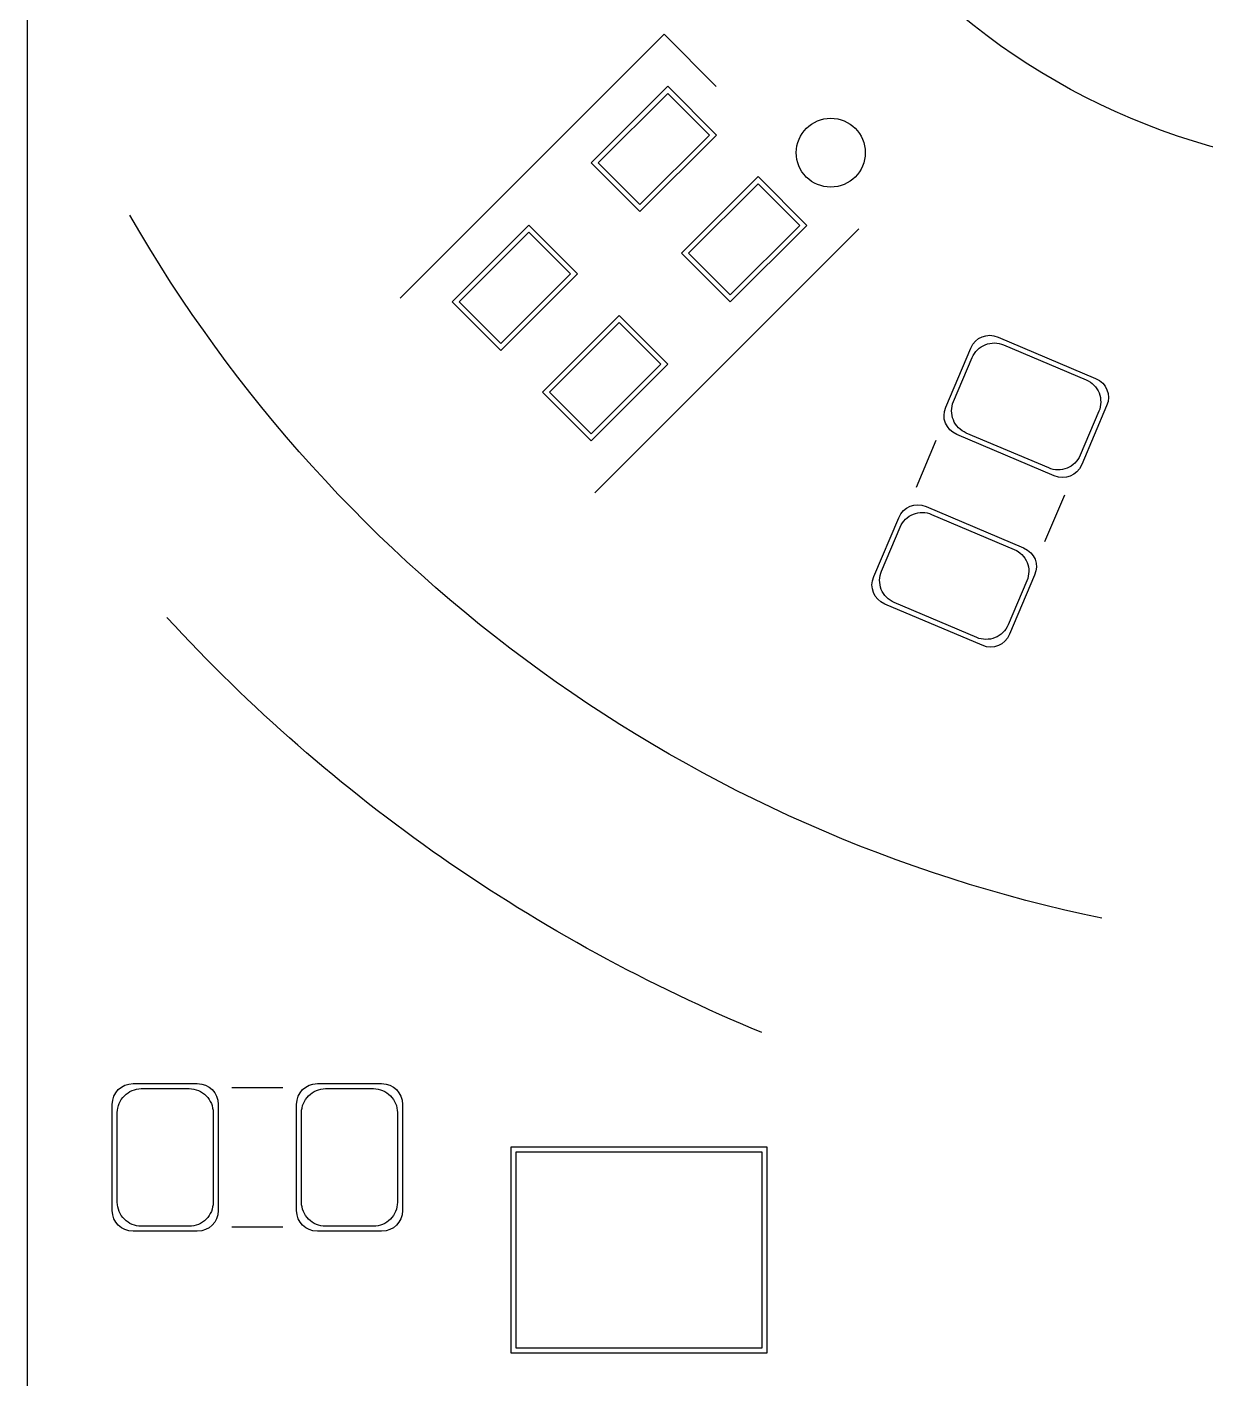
# Model space of a CAD drawing. Header units: millimetres. Extents: x 0 to 28, y 0 to 98.
# Drawn here: x -0.01 to 11.99, y 44.9 to 58.66 of the extents above; entities that cross this region are included whole.
import ezdxf

# ---------------------------------------------------------------- set-up
doc = ezdxf.new("R2010")
doc.units = ezdxf.units.MM
doc.layers.add('Make2D', color=178, linetype='Continuous', true_color=0x000000)

msp = doc.modelspace()

# ---------------------------------------------------------------- linework, layer by layer
at = {"layer": 'Make2D', "color": 178, "true_color": 0x000000}
for p, q in [((-0.005, 95.239), (-0.005, 2.74)), ((6.478, 58.589), (3.791, 55.902)), ((6.478, 58.589), (7.008, 58.058)), ((5.734, 57.28), (6.514, 58.06)), ((5.734, 57.28), (6.514, 58.06)), ((5.806, 57.281), (6.514, 57.987)), ((5.806, 57.281), (6.514, 57.987)), ((6.514, 58.06), (7.01, 57.563)), ((6.514, 58.06), (7.01, 57.563)), ((6.514, 57.987), (6.938, 57.563)), ((6.514, 57.987), (6.938, 57.563)), ((6.938, 57.563), (6.23, 56.856)), ((6.938, 57.563), (6.23, 56.856)), ((7.01, 57.563), (6.231, 56.784)), ((7.01, 57.563), (6.231, 56.784)), ((6.231, 56.784), (5.734, 57.28)), ((6.231, 56.784), (5.734, 57.28)), ((6.23, 56.856), (5.806, 57.281)), ((6.23, 56.856), (5.806, 57.281)), ((6.654, 56.361), (7.433, 57.141)), ((6.654, 56.361), (7.433, 57.141)), ((7.433, 57.141), (7.929, 56.644)), ((7.433, 57.141), (7.929, 56.644)), ((6.726, 56.361), (7.433, 57.068)), ((6.726, 56.361), (7.433, 57.068)), ((7.433, 57.068), (7.857, 56.644)), ((7.433, 57.068), (7.857, 56.644)), ((4.32, 55.866), (5.099, 56.646)), ((4.32, 55.866), (5.099, 56.646)), ((4.392, 55.866), (5.099, 56.573)), ((4.392, 55.866), (5.099, 56.573)), ((5.099, 56.646), (5.596, 56.149)), ((5.099, 56.646), (5.596, 56.149)), ((5.099, 56.573), (5.523, 56.149)), ((5.099, 56.573), (5.523, 56.149)), ((8.458, 56.609), (5.771, 53.922)), ((7.857, 56.644), (7.15, 55.937)), ((7.857, 56.644), (7.15, 55.937)), ((7.929, 56.644), (7.15, 55.865)), ((7.929, 56.644), (7.15, 55.865)), ((7.15, 55.865), (6.654, 56.361)), ((7.15, 55.865), (6.654, 56.361)), ((7.15, 55.937), (6.726, 56.361)), ((7.15, 55.937), (6.726, 56.361)), ((5.596, 56.149), (4.816, 55.37)), ((5.596, 56.149), (4.816, 55.37)), ((5.523, 56.149), (4.817, 55.442)), ((5.523, 56.149), (4.817, 55.442)), ((4.816, 55.37), (4.32, 55.866)), ((4.816, 55.37), (4.32, 55.866)), ((4.817, 55.442), (4.392, 55.866)), ((4.817, 55.442), (4.392, 55.866)), ((5.239, 54.947), (6.018, 55.726)), ((5.239, 54.947), (6.018, 55.726)), ((5.311, 54.947), (6.019, 55.654)), ((5.311, 54.947), (6.019, 55.654)), ((6.018, 55.726), (6.515, 55.23)), ((6.018, 55.726), (6.515, 55.23)), ((6.019, 55.654), (6.443, 55.23)), ((6.019, 55.654), (6.443, 55.23)), ((9.62, 55.435), (9.646, 55.466)), ((9.62, 55.435), (9.646, 55.466)), ((9.646, 55.466), (9.677, 55.491)), ((9.646, 55.466), (9.677, 55.491)), ((9.677, 55.491), (9.713, 55.51)), ((9.677, 55.491), (9.713, 55.51)), ((9.713, 55.51), (9.752, 55.521)), ((9.713, 55.51), (9.752, 55.521)), ((9.752, 55.521), (9.792, 55.525)), ((9.752, 55.521), (9.792, 55.525)), ((9.792, 55.525), (9.832, 55.521)), ((9.792, 55.525), (9.832, 55.521)), ((9.832, 55.521), (9.877, 55.507)), ((9.832, 55.521), (9.877, 55.507)), ((9.877, 55.507), (10.868, 55.086)), ((9.877, 55.507), (10.868, 55.086)), ((9.343, 54.794), (9.597, 55.394)), ((9.343, 54.794), (9.597, 55.394)), ((9.597, 55.394), (9.62, 55.435)), ((9.597, 55.394), (9.62, 55.435)), ((9.623, 55.32), (9.635, 55.34)), ((9.623, 55.32), (9.635, 55.34)), ((9.635, 55.34), (9.649, 55.36)), ((9.635, 55.34), (9.649, 55.36)), ((9.649, 55.36), (9.666, 55.377)), ((9.649, 55.36), (9.666, 55.377)), ((9.666, 55.377), (9.684, 55.393)), ((9.666, 55.377), (9.684, 55.393)), ((9.684, 55.393), (9.703, 55.407)), ((9.684, 55.393), (9.703, 55.407)), ((9.703, 55.407), (9.724, 55.419)), ((9.703, 55.407), (9.724, 55.419)), ((9.724, 55.419), (9.745, 55.429)), ((9.724, 55.419), (9.745, 55.429)), ((9.745, 55.429), (9.768, 55.437)), ((9.745, 55.429), (9.768, 55.437)), ((9.768, 55.437), (9.791, 55.443)), ((9.768, 55.437), (9.791, 55.443)), ((9.791, 55.443), (9.815, 55.446)), ((9.791, 55.443), (9.815, 55.446)), ((9.815, 55.446), (9.839, 55.447)), ((9.815, 55.446), (9.839, 55.447)), ((9.839, 55.447), (9.863, 55.446)), ((9.839, 55.447), (9.863, 55.446)), ((9.863, 55.446), (9.886, 55.442)), ((9.863, 55.446), (9.886, 55.442)), ((9.886, 55.442), (9.909, 55.436)), ((9.886, 55.442), (9.909, 55.436)), ((9.909, 55.436), (9.932, 55.428)), ((9.909, 55.436), (9.932, 55.428)), ((9.932, 55.428), (10.772, 55.071)), ((9.932, 55.428), (10.772, 55.071)), ((6.443, 55.23), (5.736, 54.523)), ((6.443, 55.23), (5.736, 54.523)), ((6.515, 55.23), (5.736, 54.451)), ((6.515, 55.23), (5.736, 54.451)), ((9.422, 54.85), (9.612, 55.299)), ((9.422, 54.85), (9.612, 55.299)), ((9.612, 55.299), (9.623, 55.32)), ((9.612, 55.299), (9.623, 55.32)), ((10.772, 55.071), (10.793, 55.061)), ((10.772, 55.071), (10.793, 55.061)), ((10.793, 55.061), (10.814, 55.049)), ((10.793, 55.061), (10.814, 55.049)), ((10.814, 55.049), (10.833, 55.034)), ((10.814, 55.049), (10.833, 55.034)), ((10.868, 55.086), (10.908, 55.064)), ((10.868, 55.086), (10.908, 55.064)), ((10.908, 55.064), (10.94, 55.038)), ((10.908, 55.064), (10.94, 55.038)), ((5.736, 54.451), (5.239, 54.947)), ((5.736, 54.451), (5.239, 54.947)), ((5.736, 54.523), (5.311, 54.947)), ((5.736, 54.523), (5.311, 54.947)), ((10.833, 55.034), (10.85, 55.018)), ((10.833, 55.034), (10.85, 55.018)), ((10.85, 55.018), (10.867, 55)), ((10.85, 55.018), (10.867, 55)), ((10.867, 55), (10.88, 54.981)), ((10.867, 55), (10.88, 54.981)), ((10.88, 54.981), (10.893, 54.96)), ((10.88, 54.981), (10.893, 54.96)), ((10.893, 54.96), (10.903, 54.939)), ((10.893, 54.96), (10.903, 54.939)), ((10.903, 54.939), (10.91, 54.916)), ((10.903, 54.939), (10.91, 54.916)), ((10.91, 54.916), (10.916, 54.893)), ((10.91, 54.916), (10.916, 54.893)), ((10.94, 55.038), (10.965, 55.007)), ((10.94, 55.038), (10.965, 55.007)), ((10.965, 55.007), (10.983, 54.971)), ((10.965, 55.007), (10.983, 54.971)), ((10.983, 54.971), (10.995, 54.932)), ((10.983, 54.971), (10.995, 54.932)), ((10.995, 54.932), (10.999, 54.892)), ((10.995, 54.932), (10.999, 54.892)), ((9.329, 54.75), (9.343, 54.794)), ((9.329, 54.75), (9.343, 54.794)), ((9.402, 54.757), (9.404, 54.781)), ((9.402, 54.757), (9.404, 54.781)), ((9.404, 54.781), (9.407, 54.804)), ((9.404, 54.781), (9.407, 54.804)), ((9.407, 54.804), (9.413, 54.827)), ((9.407, 54.804), (9.413, 54.827)), ((9.413, 54.827), (9.422, 54.85)), ((9.413, 54.827), (9.422, 54.85)), ((10.98, 54.807), (10.726, 54.208)), ((10.98, 54.807), (10.726, 54.208)), ((10.909, 54.774), (10.901, 54.752)), ((10.909, 54.774), (10.901, 54.752)), ((10.915, 54.797), (10.909, 54.774)), ((10.915, 54.797), (10.909, 54.774)), ((10.919, 54.821), (10.915, 54.797)), ((10.919, 54.821), (10.915, 54.797)), ((10.916, 54.893), (10.919, 54.869)), ((10.916, 54.893), (10.919, 54.869)), ((10.919, 54.869), (10.92, 54.845)), ((10.919, 54.869), (10.92, 54.845)), ((10.92, 54.845), (10.919, 54.821)), ((10.92, 54.845), (10.919, 54.821)), ((10.994, 54.852), (10.98, 54.807)), ((10.994, 54.852), (10.98, 54.807)), ((10.999, 54.892), (10.994, 54.852)), ((10.999, 54.892), (10.994, 54.852)), ((9.325, 54.71), (9.329, 54.75)), ((9.325, 54.71), (9.329, 54.75)), ((9.328, 54.67), (9.325, 54.71)), ((9.328, 54.67), (9.325, 54.71)), ((9.34, 54.631), (9.328, 54.67)), ((9.34, 54.631), (9.328, 54.67)), ((9.404, 54.733), (9.402, 54.757)), ((9.404, 54.733), (9.402, 54.757)), ((9.407, 54.709), (9.404, 54.733)), ((9.407, 54.709), (9.404, 54.733)), ((9.413, 54.686), (9.407, 54.709)), ((9.413, 54.686), (9.407, 54.709)), ((9.42, 54.663), (9.413, 54.686)), ((9.42, 54.663), (9.413, 54.686)), ((9.43, 54.642), (9.42, 54.663)), ((9.43, 54.642), (9.42, 54.663)), ((9.442, 54.621), (9.43, 54.642)), ((9.442, 54.621), (9.43, 54.642)), ((10.901, 54.752), (10.71, 54.303)), ((10.901, 54.752), (10.71, 54.303)), ((9.359, 54.595), (9.34, 54.631)), ((9.359, 54.595), (9.34, 54.631)), ((9.384, 54.564), (9.359, 54.595)), ((9.384, 54.564), (9.359, 54.595)), ((9.415, 54.538), (9.384, 54.564)), ((9.415, 54.538), (9.384, 54.564)), ((9.456, 54.515), (9.415, 54.538)), ((9.456, 54.515), (9.415, 54.538)), ((9.456, 54.602), (9.442, 54.621)), ((9.456, 54.602), (9.442, 54.621)), ((9.472, 54.584), (9.456, 54.602)), ((9.472, 54.584), (9.456, 54.602)), ((10.447, 54.095), (9.456, 54.515)), ((10.447, 54.095), (9.456, 54.515)), ((9.49, 54.568), (9.472, 54.584)), ((9.49, 54.568), (9.472, 54.584)), ((9.509, 54.553), (9.49, 54.568)), ((9.509, 54.553), (9.49, 54.568)), ((9.53, 54.541), (9.509, 54.553)), ((9.53, 54.541), (9.509, 54.553)), ((9.551, 54.53), (9.53, 54.541)), ((9.551, 54.53), (9.53, 54.541)), ((10.391, 54.174), (9.551, 54.53)), ((10.391, 54.174), (9.551, 54.53)), ((9.243, 54.453), (9.041, 53.977)), ((10.657, 54.224), (10.639, 54.208)), ((10.657, 54.224), (10.639, 54.208)), ((10.673, 54.242), (10.657, 54.224)), ((10.673, 54.242), (10.657, 54.224)), ((10.688, 54.261), (10.673, 54.242)), ((10.688, 54.261), (10.673, 54.242)), ((10.7, 54.281), (10.688, 54.261)), ((10.7, 54.281), (10.688, 54.261)), ((10.71, 54.303), (10.7, 54.281)), ((10.71, 54.303), (10.7, 54.281)), ((10.413, 54.166), (10.391, 54.174)), ((10.413, 54.166), (10.391, 54.174)), ((10.436, 54.16), (10.413, 54.166)), ((10.436, 54.16), (10.413, 54.166)), ((10.46, 54.156), (10.436, 54.16)), ((10.46, 54.156), (10.436, 54.16)), ((10.491, 54.081), (10.447, 54.095)), ((10.491, 54.081), (10.447, 54.095)), ((10.484, 54.154), (10.46, 54.156)), ((10.484, 54.154), (10.46, 54.156)), ((10.508, 54.155), (10.484, 54.154)), ((10.508, 54.155), (10.484, 54.154)), ((10.531, 54.159), (10.508, 54.155)), ((10.531, 54.159), (10.508, 54.155)), ((10.555, 54.164), (10.531, 54.159)), ((10.555, 54.164), (10.531, 54.159)), ((10.577, 54.172), (10.555, 54.164)), ((10.577, 54.172), (10.555, 54.164)), ((10.61, 54.092), (10.571, 54.08)), ((10.61, 54.092), (10.571, 54.08)), ((10.599, 54.182), (10.577, 54.172)), ((10.599, 54.182), (10.577, 54.172)), ((10.62, 54.194), (10.599, 54.182)), ((10.62, 54.194), (10.599, 54.182)), ((10.646, 54.111), (10.61, 54.092)), ((10.646, 54.111), (10.61, 54.092)), ((10.639, 54.208), (10.62, 54.194)), ((10.639, 54.208), (10.62, 54.194)), ((10.677, 54.136), (10.646, 54.111)), ((10.677, 54.136), (10.646, 54.111)), ((10.704, 54.167), (10.677, 54.136)), ((10.704, 54.167), (10.677, 54.136)), ((10.726, 54.208), (10.704, 54.167)), ((10.726, 54.208), (10.704, 54.167)), ((10.531, 54.077), (10.491, 54.081)), ((10.531, 54.077), (10.491, 54.081)), ((10.571, 54.08), (10.531, 54.077)), ((10.571, 54.08), (10.531, 54.077)), ((10.55, 53.898), (10.348, 53.422)), ((8.865, 53.668), (8.887, 53.709)), ((8.865, 53.668), (8.887, 53.709)), ((8.887, 53.709), (8.913, 53.74)), ((8.887, 53.709), (8.913, 53.74)), ((8.913, 53.74), (8.945, 53.766)), ((8.913, 53.74), (8.945, 53.766)), ((8.945, 53.766), (8.981, 53.784)), ((8.945, 53.766), (8.981, 53.784)), ((8.951, 53.667), (8.97, 53.682)), ((8.951, 53.667), (8.97, 53.682)), ((8.97, 53.682), (8.991, 53.694)), ((8.97, 53.682), (8.991, 53.694)), ((8.981, 53.784), (9.019, 53.796)), ((8.981, 53.784), (9.019, 53.796)), ((8.991, 53.694), (9.013, 53.704)), ((8.991, 53.694), (9.013, 53.704)), ((9.013, 53.704), (9.035, 53.712)), ((9.013, 53.704), (9.035, 53.712)), ((9.019, 53.796), (9.059, 53.799)), ((9.019, 53.796), (9.059, 53.799)), ((9.035, 53.712), (9.059, 53.717)), ((9.035, 53.712), (9.059, 53.717)), ((9.059, 53.799), (9.1, 53.795)), ((9.059, 53.799), (9.1, 53.795)), ((9.059, 53.717), (9.082, 53.72)), ((9.059, 53.717), (9.082, 53.72)), ((9.082, 53.72), (9.106, 53.721)), ((9.082, 53.72), (9.106, 53.721)), ((9.1, 53.795), (9.144, 53.781)), ((9.1, 53.795), (9.144, 53.781)), ((9.106, 53.721), (9.13, 53.72)), ((9.106, 53.721), (9.13, 53.72)), ((9.13, 53.72), (9.154, 53.717)), ((9.13, 53.72), (9.154, 53.717)), ((9.144, 53.781), (10.135, 53.361)), ((9.144, 53.781), (10.135, 53.361)), ((9.154, 53.717), (9.177, 53.711)), ((9.154, 53.717), (9.177, 53.711)), ((9.177, 53.711), (9.199, 53.702)), ((9.177, 53.711), (9.199, 53.702)), ((9.199, 53.702), (10.039, 53.345)), ((9.199, 53.702), (10.039, 53.345)), ((8.61, 53.068), (8.865, 53.668)), ((8.61, 53.068), (8.865, 53.668)), ((8.689, 53.124), (8.88, 53.573)), ((8.689, 53.124), (8.88, 53.573)), ((8.88, 53.573), (8.89, 53.595)), ((8.88, 53.573), (8.89, 53.595)), ((8.89, 53.595), (8.902, 53.615)), ((8.89, 53.595), (8.902, 53.615)), ((8.902, 53.615), (8.917, 53.634)), ((8.902, 53.615), (8.917, 53.634)), ((8.917, 53.634), (8.933, 53.652)), ((8.917, 53.634), (8.933, 53.652)), ((8.933, 53.652), (8.951, 53.667)), ((8.933, 53.652), (8.951, 53.667)), ((10.039, 53.345), (10.061, 53.335)), ((10.039, 53.345), (10.061, 53.335)), ((10.061, 53.335), (10.081, 53.323)), ((10.061, 53.335), (10.081, 53.323)), ((10.081, 53.323), (10.1, 53.308)), ((10.081, 53.323), (10.1, 53.308)), ((10.1, 53.308), (10.118, 53.292)), ((10.1, 53.308), (10.118, 53.292)), ((10.118, 53.292), (10.134, 53.274)), ((10.118, 53.292), (10.134, 53.274)), ((10.134, 53.274), (10.148, 53.255)), ((10.134, 53.274), (10.148, 53.255)), ((10.135, 53.361), (10.175, 53.338)), ((10.135, 53.361), (10.175, 53.338)), ((10.175, 53.338), (10.207, 53.312)), ((10.175, 53.338), (10.207, 53.312)), ((10.207, 53.312), (10.232, 53.281)), ((10.207, 53.312), (10.232, 53.281)), ((10.232, 53.281), (10.251, 53.245)), ((10.232, 53.281), (10.251, 53.245)), ((8.681, 53.102), (8.689, 53.124)), ((8.681, 53.102), (8.689, 53.124)), ((10.148, 53.255), (10.16, 53.234)), ((10.148, 53.255), (10.16, 53.234)), ((10.16, 53.234), (10.17, 53.213)), ((10.16, 53.234), (10.17, 53.213)), ((10.17, 53.213), (10.178, 53.19)), ((10.17, 53.213), (10.178, 53.19)), ((10.178, 53.19), (10.184, 53.167)), ((10.178, 53.19), (10.184, 53.167)), ((10.184, 53.167), (10.187, 53.143)), ((10.184, 53.167), (10.187, 53.143)), ((10.187, 53.143), (10.188, 53.119)), ((10.187, 53.143), (10.188, 53.119)), ((10.261, 53.126), (10.247, 53.082)), ((10.261, 53.126), (10.247, 53.082)), ((10.251, 53.245), (10.262, 53.206)), ((10.251, 53.245), (10.262, 53.206)), ((10.266, 53.166), (10.261, 53.126)), ((10.266, 53.166), (10.261, 53.126)), ((10.262, 53.206), (10.266, 53.166)), ((10.262, 53.206), (10.266, 53.166)), ((8.592, 52.984), (8.596, 53.024)), ((8.592, 52.984), (8.596, 53.024)), ((8.596, 52.944), (8.592, 52.984)), ((8.596, 52.944), (8.592, 52.984)), ((8.596, 53.024), (8.61, 53.068)), ((8.596, 53.024), (8.61, 53.068)), ((8.67, 53.031), (8.671, 53.055)), ((8.67, 53.031), (8.671, 53.055)), ((8.671, 53.007), (8.67, 53.031)), ((8.671, 53.007), (8.67, 53.031)), ((8.671, 53.055), (8.675, 53.079)), ((8.671, 53.055), (8.675, 53.079)), ((8.674, 52.983), (8.671, 53.007)), ((8.674, 52.983), (8.671, 53.007)), ((8.68, 52.961), (8.674, 52.983)), ((8.68, 52.961), (8.674, 52.983)), ((8.675, 53.079), (8.681, 53.102)), ((8.675, 53.079), (8.681, 53.102)), ((10.168, 53.026), (9.978, 52.577)), ((10.168, 53.026), (9.978, 52.577)), ((10.247, 53.082), (9.993, 52.482)), ((10.247, 53.082), (9.993, 52.482)), ((10.177, 53.048), (10.168, 53.026)), ((10.177, 53.048), (10.168, 53.026)), ((10.183, 53.072), (10.177, 53.048)), ((10.183, 53.072), (10.177, 53.048)), ((10.186, 53.095), (10.183, 53.072)), ((10.186, 53.095), (10.183, 53.072)), ((10.188, 53.119), (10.186, 53.095)), ((10.188, 53.119), (10.186, 53.095)), ((8.607, 52.905), (8.596, 52.944)), ((8.607, 52.905), (8.596, 52.944)), ((8.626, 52.87), (8.607, 52.905)), ((8.626, 52.87), (8.607, 52.905)), ((8.651, 52.838), (8.626, 52.87)), ((8.651, 52.838), (8.626, 52.87)), ((8.687, 52.938), (8.68, 52.961)), ((8.687, 52.938), (8.68, 52.961)), ((8.697, 52.916), (8.687, 52.938)), ((8.697, 52.916), (8.687, 52.938)), ((8.71, 52.895), (8.697, 52.916)), ((8.71, 52.895), (8.697, 52.916)), ((8.724, 52.876), (8.71, 52.895)), ((8.724, 52.876), (8.71, 52.895)), ((8.74, 52.858), (8.724, 52.876)), ((8.74, 52.858), (8.724, 52.876)), ((8.757, 52.842), (8.74, 52.858)), ((8.757, 52.842), (8.74, 52.858)), ((8.682, 52.812), (8.651, 52.838)), ((8.682, 52.812), (8.651, 52.838)), ((8.723, 52.789), (8.682, 52.812)), ((8.723, 52.789), (8.682, 52.812)), ((9.714, 52.369), (8.723, 52.789)), ((9.714, 52.369), (8.723, 52.789)), ((8.776, 52.828), (8.757, 52.842)), ((8.776, 52.828), (8.757, 52.842)), ((8.797, 52.815), (8.776, 52.828)), ((8.797, 52.815), (8.776, 52.828)), ((8.818, 52.805), (8.797, 52.815)), ((8.818, 52.805), (8.797, 52.815)), ((9.658, 52.448), (8.818, 52.805)), ((9.658, 52.448), (8.818, 52.805)), ((9.978, 52.577), (9.968, 52.556)), ((9.978, 52.577), (9.968, 52.556)), ((9.681, 52.44), (9.658, 52.448)), ((9.681, 52.44), (9.658, 52.448)), ((9.704, 52.434), (9.681, 52.44)), ((9.704, 52.434), (9.681, 52.44)), ((9.727, 52.43), (9.704, 52.434)), ((9.727, 52.43), (9.704, 52.434)), ((9.799, 52.433), (9.775, 52.43)), ((9.799, 52.433), (9.775, 52.43)), ((9.822, 52.438), (9.799, 52.433)), ((9.822, 52.438), (9.799, 52.433)), ((9.845, 52.447), (9.822, 52.438)), ((9.845, 52.447), (9.822, 52.438)), ((9.866, 52.456), (9.845, 52.447)), ((9.866, 52.456), (9.845, 52.447)), ((9.887, 52.468), (9.866, 52.456)), ((9.887, 52.468), (9.866, 52.456)), ((9.906, 52.483), (9.887, 52.468)), ((9.906, 52.483), (9.887, 52.468)), ((9.924, 52.498), (9.906, 52.483)), ((9.924, 52.498), (9.906, 52.483)), ((9.941, 52.516), (9.924, 52.498)), ((9.941, 52.516), (9.924, 52.498)), ((9.955, 52.535), (9.941, 52.516)), ((9.955, 52.535), (9.941, 52.516)), ((9.971, 52.441), (9.945, 52.41)), ((9.971, 52.441), (9.945, 52.41)), ((9.968, 52.556), (9.955, 52.535)), ((9.968, 52.556), (9.955, 52.535)), ((9.993, 52.482), (9.971, 52.441)), ((9.993, 52.482), (9.971, 52.441)), ((9.758, 52.355), (9.714, 52.369)), ((9.758, 52.355), (9.714, 52.369)), ((9.751, 52.429), (9.727, 52.43)), ((9.751, 52.429), (9.727, 52.43)), ((9.775, 52.43), (9.751, 52.429)), ((9.775, 52.43), (9.751, 52.429)), ((9.798, 52.351), (9.758, 52.355)), ((9.798, 52.351), (9.758, 52.355)), ((9.839, 52.354), (9.798, 52.351)), ((9.839, 52.354), (9.798, 52.351)), ((9.878, 52.366), (9.839, 52.354)), ((9.878, 52.366), (9.839, 52.354)), ((9.913, 52.385), (9.878, 52.366)), ((9.913, 52.385), (9.878, 52.366)), ((9.945, 52.41), (9.913, 52.385)), ((9.945, 52.41), (9.913, 52.385)), ((0.99, 47.89), (1.029, 47.902)), ((0.99, 47.89), (1.029, 47.902)), ((1.029, 47.902), (1.075, 47.907)), ((1.029, 47.902), (1.075, 47.907)), ((1.075, 47.907), (1.726, 47.907)), ((1.075, 47.907), (1.726, 47.907)), ((1.726, 47.907), (1.773, 47.902)), ((1.726, 47.907), (1.773, 47.902)), ((1.773, 47.902), (1.812, 47.89)), ((1.773, 47.902), (1.812, 47.89)), ((2.865, 47.89), (2.904, 47.902)), ((2.865, 47.89), (2.904, 47.902)), ((2.904, 47.902), (2.95, 47.907)), ((2.904, 47.902), (2.95, 47.907)), ((2.95, 47.907), (3.601, 47.907)), ((2.95, 47.907), (3.601, 47.907)), ((3.601, 47.907), (3.648, 47.902)), ((3.601, 47.907), (3.648, 47.902)), ((3.648, 47.902), (3.687, 47.89)), ((3.648, 47.902), (3.687, 47.89)), ((0.867, 47.74), (0.879, 47.778)), ((0.867, 47.74), (0.879, 47.778)), ((0.879, 47.778), (0.898, 47.814)), ((0.879, 47.778), (0.898, 47.814)), ((0.898, 47.814), (0.923, 47.846)), ((0.898, 47.814), (0.923, 47.846)), ((0.923, 47.846), (0.955, 47.871)), ((0.923, 47.846), (0.955, 47.871)), ((0.954, 47.747), (0.969, 47.767)), ((0.954, 47.747), (0.969, 47.767)), ((0.955, 47.871), (0.99, 47.89)), ((0.955, 47.871), (0.99, 47.89)), ((0.969, 47.767), (0.985, 47.784)), ((0.969, 47.767), (0.985, 47.784)), ((0.985, 47.784), (1.003, 47.8)), ((0.985, 47.784), (1.003, 47.8)), ((1.003, 47.8), (1.022, 47.815)), ((1.003, 47.8), (1.022, 47.815)), ((1.022, 47.815), (1.042, 47.827)), ((1.022, 47.815), (1.042, 47.827)), ((1.042, 47.827), (1.064, 47.837)), ((1.042, 47.827), (1.064, 47.837)), ((1.064, 47.837), (1.087, 47.845)), ((1.064, 47.837), (1.087, 47.845)), ((1.087, 47.845), (1.109, 47.851)), ((1.087, 47.845), (1.109, 47.851)), ((1.109, 47.851), (1.133, 47.854)), ((1.109, 47.851), (1.133, 47.854)), ((1.133, 47.854), (1.157, 47.856)), ((1.133, 47.854), (1.157, 47.856)), ((1.157, 47.856), (1.645, 47.856)), ((1.157, 47.856), (1.645, 47.856)), ((1.645, 47.856), (1.669, 47.854)), ((1.645, 47.856), (1.669, 47.854)), ((1.669, 47.854), (1.692, 47.851)), ((1.669, 47.854), (1.692, 47.851)), ((1.692, 47.851), (1.715, 47.845)), ((1.692, 47.851), (1.715, 47.845)), ((1.715, 47.845), (1.738, 47.837)), ((1.715, 47.845), (1.738, 47.837)), ((1.738, 47.837), (1.759, 47.827)), ((1.738, 47.837), (1.759, 47.827)), ((1.759, 47.827), (1.78, 47.815)), ((1.759, 47.827), (1.78, 47.815)), ((1.78, 47.815), (1.799, 47.8)), ((1.78, 47.815), (1.799, 47.8)), ((1.799, 47.8), (1.817, 47.784)), ((1.799, 47.8), (1.817, 47.784)), ((1.812, 47.89), (1.847, 47.871)), ((1.812, 47.89), (1.847, 47.871)), ((1.817, 47.784), (1.833, 47.767)), ((1.817, 47.784), (1.833, 47.767)), ((1.833, 47.767), (1.847, 47.747)), ((1.833, 47.767), (1.847, 47.747)), ((1.847, 47.871), (1.879, 47.846)), ((1.847, 47.871), (1.879, 47.846)), ((1.879, 47.846), (1.904, 47.814)), ((1.879, 47.846), (1.904, 47.814)), ((1.904, 47.814), (1.923, 47.778)), ((1.904, 47.814), (1.923, 47.778)), ((1.923, 47.778), (1.935, 47.74)), ((1.923, 47.778), (1.935, 47.74)), ((2.597, 47.865), (2.08, 47.865)), ((2.742, 47.74), (2.754, 47.778)), ((2.742, 47.74), (2.754, 47.778)), ((2.754, 47.778), (2.773, 47.814)), ((2.754, 47.778), (2.773, 47.814)), ((2.773, 47.814), (2.798, 47.846)), ((2.773, 47.814), (2.798, 47.846)), ((2.798, 47.846), (2.83, 47.871)), ((2.798, 47.846), (2.83, 47.871)), ((2.829, 47.747), (2.844, 47.767)), ((2.829, 47.747), (2.844, 47.767)), ((2.83, 47.871), (2.865, 47.89)), ((2.83, 47.871), (2.865, 47.89)), ((2.844, 47.767), (2.86, 47.784)), ((2.844, 47.767), (2.86, 47.784)), ((2.86, 47.784), (2.878, 47.8)), ((2.86, 47.784), (2.878, 47.8)), ((2.878, 47.8), (2.897, 47.815)), ((2.878, 47.8), (2.897, 47.815)), ((2.897, 47.815), (2.917, 47.827)), ((2.897, 47.815), (2.917, 47.827)), ((2.917, 47.827), (2.939, 47.837)), ((2.917, 47.827), (2.939, 47.837)), ((2.939, 47.837), (2.962, 47.845)), ((2.939, 47.837), (2.962, 47.845)), ((2.962, 47.845), (2.984, 47.851)), ((2.962, 47.845), (2.984, 47.851)), ((2.984, 47.851), (3.008, 47.854)), ((2.984, 47.851), (3.008, 47.854)), ((3.008, 47.854), (3.032, 47.856)), ((3.008, 47.854), (3.032, 47.856)), ((3.032, 47.856), (3.52, 47.856)), ((3.032, 47.856), (3.52, 47.856)), ((3.52, 47.856), (3.544, 47.854)), ((3.52, 47.856), (3.544, 47.854)), ((3.544, 47.854), (3.567, 47.851)), ((3.544, 47.854), (3.567, 47.851)), ((3.567, 47.851), (3.59, 47.845)), ((3.567, 47.851), (3.59, 47.845)), ((3.59, 47.845), (3.613, 47.837)), ((3.59, 47.845), (3.613, 47.837)), ((3.613, 47.837), (3.635, 47.827)), ((3.613, 47.837), (3.635, 47.827)), ((3.635, 47.827), (3.655, 47.815)), ((3.635, 47.827), (3.655, 47.815)), ((3.655, 47.815), (3.674, 47.8)), ((3.655, 47.815), (3.674, 47.8)), ((3.674, 47.8), (3.692, 47.784)), ((3.674, 47.8), (3.692, 47.784)), ((3.687, 47.89), (3.722, 47.871)), ((3.687, 47.89), (3.722, 47.871)), ((3.692, 47.784), (3.708, 47.767)), ((3.692, 47.784), (3.708, 47.767)), ((3.708, 47.767), (3.722, 47.747)), ((3.708, 47.767), (3.722, 47.747)), ((3.722, 47.871), (3.754, 47.846)), ((3.722, 47.871), (3.754, 47.846)), ((3.754, 47.846), (3.779, 47.814)), ((3.754, 47.846), (3.779, 47.814)), ((3.779, 47.814), (3.798, 47.778)), ((3.779, 47.814), (3.798, 47.778)), ((3.798, 47.778), (3.81, 47.74)), ((3.798, 47.778), (3.81, 47.74)), ((0.862, 47.694), (0.867, 47.74)), ((0.862, 47.694), (0.867, 47.74)), ((0.862, 46.617), (0.862, 47.694)), ((0.862, 46.617), (0.862, 47.694)), ((0.913, 47.612), (0.914, 47.636)), ((0.913, 47.612), (0.914, 47.636)), ((0.914, 47.636), (0.918, 47.659)), ((0.914, 47.636), (0.918, 47.659)), ((0.918, 47.659), (0.924, 47.683)), ((0.918, 47.659), (0.924, 47.683)), ((0.924, 47.683), (0.932, 47.705)), ((0.924, 47.683), (0.932, 47.705)), ((0.932, 47.705), (0.942, 47.727)), ((0.932, 47.705), (0.942, 47.727)), ((0.942, 47.727), (0.954, 47.747)), ((0.942, 47.727), (0.954, 47.747)), ((1.847, 47.747), (1.859, 47.727)), ((1.847, 47.747), (1.859, 47.727)), ((1.859, 47.727), (1.87, 47.705)), ((1.859, 47.727), (1.87, 47.705)), ((1.87, 47.705), (1.878, 47.683)), ((1.87, 47.705), (1.878, 47.683)), ((1.878, 47.683), (1.883, 47.659)), ((1.878, 47.683), (1.883, 47.659)), ((1.883, 47.659), (1.887, 47.636)), ((1.883, 47.659), (1.887, 47.636)), ((1.887, 47.636), (1.888, 47.612)), ((1.887, 47.636), (1.888, 47.612)), ((1.935, 47.74), (1.939, 47.694)), ((1.935, 47.74), (1.939, 47.694)), ((1.939, 47.694), (1.939, 46.617)), ((1.939, 47.694), (1.939, 46.617)), ((2.737, 47.694), (2.742, 47.74)), ((2.737, 47.694), (2.742, 47.74)), ((2.737, 46.617), (2.737, 47.694)), ((2.737, 46.617), (2.737, 47.694)), ((2.788, 47.612), (2.789, 47.636)), ((2.788, 47.612), (2.789, 47.636)), ((2.789, 47.636), (2.793, 47.659)), ((2.789, 47.636), (2.793, 47.659)), ((2.793, 47.659), (2.799, 47.683)), ((2.793, 47.659), (2.799, 47.683)), ((2.799, 47.683), (2.807, 47.705)), ((2.799, 47.683), (2.807, 47.705)), ((2.807, 47.705), (2.817, 47.727)), ((2.807, 47.705), (2.817, 47.727)), ((2.817, 47.727), (2.829, 47.747)), ((2.817, 47.727), (2.829, 47.747)), ((3.722, 47.747), (3.735, 47.727)), ((3.722, 47.747), (3.735, 47.727)), ((3.735, 47.727), (3.745, 47.705)), ((3.735, 47.727), (3.745, 47.705)), ((3.745, 47.705), (3.753, 47.683)), ((3.745, 47.705), (3.753, 47.683)), ((3.753, 47.683), (3.759, 47.659)), ((3.753, 47.683), (3.759, 47.659)), ((3.759, 47.659), (3.762, 47.636)), ((3.759, 47.659), (3.762, 47.636)), ((3.762, 47.636), (3.763, 47.612)), ((3.762, 47.636), (3.763, 47.612)), ((3.81, 47.74), (3.815, 47.694)), ((3.81, 47.74), (3.815, 47.694)), ((3.815, 47.694), (3.815, 46.617)), ((3.815, 47.694), (3.815, 46.617)), ((0.913, 46.699), (0.913, 47.612)), ((0.913, 46.699), (0.913, 47.612)), ((1.888, 47.612), (1.888, 46.699)), ((1.888, 47.612), (1.888, 46.699)), ((2.788, 46.699), (2.788, 47.612)), ((2.788, 46.699), (2.788, 47.612)), ((3.763, 47.612), (3.763, 46.699)), ((3.763, 47.612), (3.763, 46.699)), ((4.92, 45.163), (4.92, 47.265)), ((4.92, 47.265), (7.522, 47.265)), ((4.92, 45.163), (4.92, 47.265)), ((4.92, 47.265), (7.522, 47.265)), ((4.971, 45.213), (4.971, 47.213)), ((4.971, 47.213), (7.471, 47.213)), ((4.971, 45.213), (4.971, 47.213)), ((4.971, 47.213), (7.471, 47.213)), ((7.471, 47.213), (7.471, 45.213)), ((7.471, 47.213), (7.471, 45.213)), ((7.522, 47.265), (7.522, 45.163)), ((7.522, 47.265), (7.522, 45.163)), ((0.914, 46.675), (0.913, 46.699)), ((0.914, 46.675), (0.913, 46.699)), ((0.918, 46.652), (0.914, 46.675)), ((0.918, 46.652), (0.914, 46.675)), ((1.887, 46.675), (1.883, 46.652)), ((1.887, 46.675), (1.883, 46.652)), ((1.888, 46.699), (1.887, 46.675)), ((1.888, 46.699), (1.887, 46.675)), ((2.789, 46.675), (2.788, 46.699)), ((2.789, 46.675), (2.788, 46.699)), ((2.793, 46.652), (2.789, 46.675)), ((2.793, 46.652), (2.789, 46.675)), ((3.762, 46.675), (3.759, 46.652)), ((3.762, 46.675), (3.759, 46.652)), ((3.763, 46.699), (3.762, 46.675)), ((3.763, 46.699), (3.762, 46.675)), ((0.867, 46.571), (0.862, 46.617)), ((0.867, 46.571), (0.862, 46.617)), ((0.879, 46.532), (0.867, 46.571)), ((0.879, 46.532), (0.867, 46.571)), ((0.898, 46.497), (0.879, 46.532)), ((0.898, 46.497), (0.879, 46.532)), ((0.924, 46.629), (0.918, 46.652)), ((0.924, 46.629), (0.918, 46.652)), ((0.932, 46.606), (0.924, 46.629)), ((0.932, 46.606), (0.924, 46.629)), ((0.942, 46.584), (0.932, 46.606)), ((0.942, 46.584), (0.932, 46.606)), ((0.954, 46.564), (0.942, 46.584)), ((0.954, 46.564), (0.942, 46.584)), ((0.969, 46.545), (0.954, 46.564)), ((0.969, 46.545), (0.954, 46.564)), ((0.985, 46.527), (0.969, 46.545)), ((0.985, 46.527), (0.969, 46.545)), ((1.003, 46.511), (0.985, 46.527)), ((1.003, 46.511), (0.985, 46.527)), ((1.817, 46.527), (1.799, 46.511)), ((1.817, 46.527), (1.799, 46.511)), ((1.833, 46.545), (1.817, 46.527)), ((1.833, 46.545), (1.817, 46.527)), ((1.847, 46.564), (1.833, 46.545)), ((1.847, 46.564), (1.833, 46.545)), ((1.859, 46.584), (1.847, 46.564)), ((1.859, 46.584), (1.847, 46.564)), ((1.87, 46.606), (1.859, 46.584)), ((1.87, 46.606), (1.859, 46.584)), ((1.878, 46.629), (1.87, 46.606)), ((1.878, 46.629), (1.87, 46.606)), ((1.883, 46.652), (1.878, 46.629)), ((1.883, 46.652), (1.878, 46.629)), ((1.923, 46.532), (1.904, 46.497)), ((1.923, 46.532), (1.904, 46.497)), ((1.935, 46.571), (1.923, 46.532)), ((1.935, 46.571), (1.923, 46.532)), ((1.939, 46.617), (1.935, 46.571)), ((1.939, 46.617), (1.935, 46.571)), ((2.742, 46.571), (2.737, 46.617)), ((2.742, 46.571), (2.737, 46.617)), ((2.754, 46.532), (2.742, 46.571)), ((2.754, 46.532), (2.742, 46.571)), ((2.773, 46.497), (2.754, 46.532)), ((2.773, 46.497), (2.754, 46.532)), ((2.799, 46.629), (2.793, 46.652)), ((2.799, 46.629), (2.793, 46.652)), ((2.807, 46.606), (2.799, 46.629)), ((2.807, 46.606), (2.799, 46.629)), ((2.817, 46.584), (2.807, 46.606)), ((2.817, 46.584), (2.807, 46.606)), ((2.829, 46.564), (2.817, 46.584)), ((2.829, 46.564), (2.817, 46.584)), ((2.844, 46.545), (2.829, 46.564)), ((2.844, 46.545), (2.829, 46.564)), ((2.86, 46.527), (2.844, 46.545)), ((2.86, 46.527), (2.844, 46.545)), ((2.878, 46.511), (2.86, 46.527)), ((2.878, 46.511), (2.86, 46.527)), ((3.692, 46.527), (3.674, 46.511)), ((3.692, 46.527), (3.674, 46.511)), ((3.708, 46.545), (3.692, 46.527)), ((3.708, 46.545), (3.692, 46.527)), ((3.722, 46.564), (3.708, 46.545)), ((3.722, 46.564), (3.708, 46.545)), ((3.735, 46.584), (3.722, 46.564)), ((3.735, 46.584), (3.722, 46.564)), ((3.745, 46.606), (3.735, 46.584)), ((3.745, 46.606), (3.735, 46.584)), ((3.753, 46.629), (3.745, 46.606)), ((3.753, 46.629), (3.745, 46.606)), ((3.759, 46.652), (3.753, 46.629)), ((3.759, 46.652), (3.753, 46.629)), ((3.798, 46.532), (3.779, 46.497)), ((3.798, 46.532), (3.779, 46.497)), ((3.81, 46.571), (3.798, 46.532)), ((3.81, 46.571), (3.798, 46.532)), ((3.815, 46.617), (3.81, 46.571)), ((3.815, 46.617), (3.81, 46.571)), ((0.923, 46.465), (0.898, 46.497)), ((0.923, 46.465), (0.898, 46.497)), ((0.955, 46.439), (0.923, 46.465)), ((0.955, 46.439), (0.923, 46.465)), ((0.99, 46.421), (0.955, 46.439)), ((0.99, 46.421), (0.955, 46.439)), ((1.029, 46.409), (0.99, 46.421)), ((1.029, 46.409), (0.99, 46.421)), ((1.022, 46.497), (1.003, 46.511)), ((1.022, 46.497), (1.003, 46.511)), ((1.042, 46.484), (1.022, 46.497)), ((1.042, 46.484), (1.022, 46.497)), ((1.075, 46.404), (1.029, 46.409)), ((1.075, 46.404), (1.029, 46.409)), ((1.064, 46.474), (1.042, 46.484)), ((1.064, 46.474), (1.042, 46.484)), ((1.087, 46.466), (1.064, 46.474)), ((1.087, 46.466), (1.064, 46.474)), ((1.726, 46.404), (1.075, 46.404)), ((1.726, 46.404), (1.075, 46.404)), ((1.109, 46.461), (1.087, 46.466)), ((1.109, 46.461), (1.087, 46.466)), ((1.133, 46.457), (1.109, 46.461)), ((1.133, 46.457), (1.109, 46.461)), ((1.157, 46.456), (1.133, 46.457)), ((1.157, 46.456), (1.133, 46.457)), ((1.645, 46.456), (1.157, 46.456)), ((1.645, 46.456), (1.157, 46.456)), ((1.669, 46.457), (1.645, 46.456)), ((1.669, 46.457), (1.645, 46.456)), ((1.692, 46.461), (1.669, 46.457)), ((1.692, 46.461), (1.669, 46.457)), ((1.715, 46.466), (1.692, 46.461)), ((1.715, 46.466), (1.692, 46.461)), ((1.738, 46.474), (1.715, 46.466)), ((1.738, 46.474), (1.715, 46.466)), ((1.773, 46.409), (1.726, 46.404)), ((1.773, 46.409), (1.726, 46.404)), ((1.759, 46.484), (1.738, 46.474)), ((1.759, 46.484), (1.738, 46.474)), ((1.78, 46.497), (1.759, 46.484)), ((1.78, 46.497), (1.759, 46.484)), ((1.812, 46.421), (1.773, 46.409)), ((1.812, 46.421), (1.773, 46.409)), ((1.799, 46.511), (1.78, 46.497)), ((1.799, 46.511), (1.78, 46.497)), ((1.847, 46.439), (1.812, 46.421)), ((1.847, 46.439), (1.812, 46.421)), ((1.879, 46.465), (1.847, 46.439)), ((1.879, 46.465), (1.847, 46.439)), ((1.904, 46.497), (1.879, 46.465)), ((1.904, 46.497), (1.879, 46.465)), ((2.597, 46.446), (2.08, 46.446)), ((2.798, 46.465), (2.773, 46.497)), ((2.798, 46.465), (2.773, 46.497)), ((2.83, 46.439), (2.798, 46.465)), ((2.83, 46.439), (2.798, 46.465)), ((2.865, 46.421), (2.83, 46.439)), ((2.865, 46.421), (2.83, 46.439)), ((2.904, 46.409), (2.865, 46.421)), ((2.904, 46.409), (2.865, 46.421)), ((2.897, 46.497), (2.878, 46.511)), ((2.897, 46.497), (2.878, 46.511)), ((2.917, 46.484), (2.897, 46.497)), ((2.917, 46.484), (2.897, 46.497)), ((2.95, 46.404), (2.904, 46.409)), ((2.95, 46.404), (2.904, 46.409)), ((2.939, 46.474), (2.917, 46.484)), ((2.939, 46.474), (2.917, 46.484)), ((2.962, 46.466), (2.939, 46.474)), ((2.962, 46.466), (2.939, 46.474)), ((3.601, 46.404), (2.95, 46.404)), ((3.601, 46.404), (2.95, 46.404)), ((2.984, 46.461), (2.962, 46.466)), ((2.984, 46.461), (2.962, 46.466)), ((3.008, 46.457), (2.984, 46.461)), ((3.008, 46.457), (2.984, 46.461)), ((3.032, 46.456), (3.008, 46.457)), ((3.032, 46.456), (3.008, 46.457)), ((3.52, 46.456), (3.032, 46.456)), ((3.52, 46.456), (3.032, 46.456)), ((3.544, 46.457), (3.52, 46.456)), ((3.544, 46.457), (3.52, 46.456)), ((3.567, 46.461), (3.544, 46.457)), ((3.567, 46.461), (3.544, 46.457)), ((3.59, 46.466), (3.567, 46.461)), ((3.59, 46.466), (3.567, 46.461)), ((3.613, 46.474), (3.59, 46.466)), ((3.613, 46.474), (3.59, 46.466)), ((3.648, 46.409), (3.601, 46.404)), ((3.648, 46.409), (3.601, 46.404)), ((3.635, 46.484), (3.613, 46.474)), ((3.635, 46.484), (3.613, 46.474)), ((3.655, 46.497), (3.635, 46.484)), ((3.655, 46.497), (3.635, 46.484)), ((3.687, 46.421), (3.648, 46.409)), ((3.687, 46.421), (3.648, 46.409)), ((3.674, 46.511), (3.655, 46.497)), ((3.674, 46.511), (3.655, 46.497)), ((3.722, 46.439), (3.687, 46.421)), ((3.722, 46.439), (3.687, 46.421)), ((3.754, 46.465), (3.722, 46.439)), ((3.754, 46.465), (3.722, 46.439)), ((3.779, 46.497), (3.754, 46.465)), ((3.779, 46.497), (3.754, 46.465)), ((7.522, 45.163), (4.92, 45.163)), ((7.522, 45.163), (4.92, 45.163)), ((7.471, 45.213), (4.971, 45.213)), ((7.471, 45.213), (4.971, 45.213))]:
    msp.add_line(p, q, dxfattribs=at)
msp.add_circle((13.938, 64.161), 6.975, dxfattribs=at)
at = {"layer": 'Make2D', "color": 178, "true_color": 0x000000, "extrusion": (0, 0, -1)}
for centre, radius, start, end in [((-8.173, 57.384), 0.351, 360, 180), ((-8.172, 57.384), 0.351, 269.9516, 0.0484), ((-8.173, 57.384), 0.351, 180, 270), ((-13.951, 64.178), 14.897, 281.6959, 330.0735), ((-13.965, 64.182), 17.04, 292.4039, 317.4177)]:
    msp.add_arc(centre, radius, start, end, dxfattribs=at)

doc.saveas('drawing.dxf')
